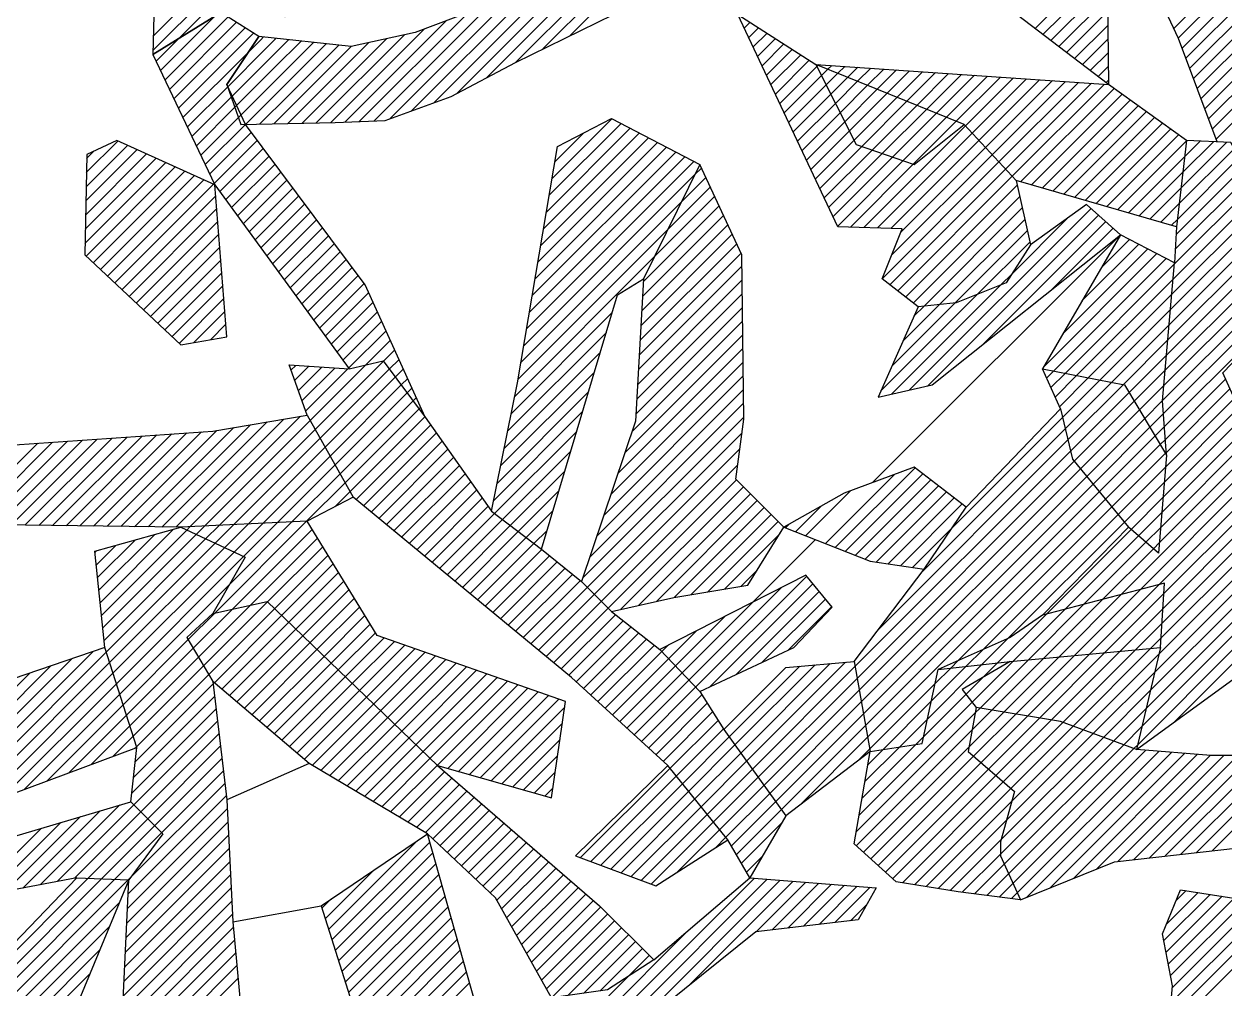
# Model space of a CAD drawing. Header units: metres. Extents: x 1.93 to 3.41, y -19.08 to -16.26.
# Drawn here: x 2.7418 to 3.0478, y -18.4126 to -18.1667 of the extents above; entities that cross this region are included whole.
import ezdxf

# ---------------------------------------------------------------- set-up
doc = ezdxf.new("R2010")
doc.units = ezdxf.units.M
doc.header["$LTSCALE"] = 25
doc.header["$MEASUREMENT"] = 0
doc.layers.get('0').update_dxf_attribs({"linetype": 'CONTINUOUS'})
doc.layers.add('KNOCHEN', color=2, linetype='CONTINUOUS')
doc.layers.add('KNOCHENSCHRAFF', color=2, linetype='CONTINUOUS')

# ---------------------------------------------------------------- blocks, each defined once
blk = doc.blocks.new('*X8')
at = {"color": 0}
for p, q in [((288.093, -1816.963), (291.858, -1813.199)), ((287.4, -1817.303), (290.31, -1814.394)), ((277.462, -1817.342), (279.853, -1814.95)), ((277.471, -1816.979), (279.403, -1815.047)), ((278.125, -1817.032), (280.304, -1814.854)), ((299.939, -1816.785), (301.77, -1814.955)), ((286.707, -1817.643), (289.189, -1815.16)), ((300.14, -1816.938), (301.774, -1815.304)), ((303.477, -1816.782), (305.095, -1815.164)), ((285.199, -1818.444), (287.94, -1815.703)), ((285.953, -1818.043), (288.422, -1815.574)), ((300.341, -1817.091), (301.778, -1815.653)), ((303.59, -1817.023), (305.192, -1815.421)), ((303.687, -1817.28), (305.288, -1815.679)), ((284.052, -1818.883), (286.976, -1815.96)), ((284.608, -1818.681), (287.458, -1815.831)), ((300.542, -1817.243), (301.782, -1816.003)), ((303.783, -1817.537), (305.385, -1815.936)), ((283.089, -1819.139), (286.011, -1816.217)), ((283.497, -1819.085), (286.494, -1816.088)), ((303.879, -1817.795), (305.481, -1816.193)), ((282.353, -1819.169), (284.942, -1816.58)), ((282.721, -1819.154), (285.512, -1816.363)), ((292.529, -1816.77), (292.678, -1816.622)), ((300.742, -1817.396), (301.786, -1816.352)), ((303.975, -1818.052), (305.578, -1816.45)), ((281.987, -1819.181), (284.372, -1816.796)), ((292.643, -1817.01), (292.893, -1816.76)), ((292.756, -1817.251), (293.109, -1816.898)), ((300.943, -1817.549), (301.79, -1816.702)), ((304.071, -1818.31), (305.674, -1816.707)), ((279.904, -1817.374), (280.209, -1817.07)), ((280.209, -1817.07), (280.282, -1816.997)), ((280.33, -1817.303), (280.601, -1817.031)), ((280.45, -1817.536), (280.92, -1817.066)), ((280.571, -1817.769), (281.239, -1817.101)), ((280.691, -1818.002), (281.558, -1817.135)), ((280.812, -1818.235), (281.877, -1817.17)), ((280.932, -1818.468), (282.196, -1817.204)), ((281.142, -1818.965), (282.968, -1817.139)), ((281.264, -1819.197), (283.42, -1817.04)), ((281.625, -1819.189), (283.873, -1816.941)), ((292.869, -1817.491), (293.324, -1817.036)), ((292.983, -1817.731), (293.54, -1817.174)), ((301.144, -1817.702), (301.794, -1817.051)), ((304.167, -1818.567), (305.77, -1816.964)), ((304.264, -1818.825), (305.867, -1817.221)), ((279.368, -1818.265), (280.33, -1817.303)), ((279.459, -1818.527), (280.45, -1817.536)), ((281.037, -1818.717), (282.515, -1817.239)), ((293.096, -1817.971), (293.755, -1817.312)), ((293.209, -1818.212), (293.97, -1817.45)), ((301.345, -1817.854), (301.799, -1817.4)), ((304.36, -1819.082), (305.963, -1817.478)), ((279.551, -1818.788), (280.571, -1817.769)), ((293.323, -1818.452), (294.186, -1817.588)), ((293.436, -1818.692), (294.381, -1817.747)), ((294.381, -1817.747), (294.409, -1817.719)), ((294.409, -1817.719), (294.426, -1817.702)), ((294.498, -1817.983), (294.661, -1817.821)), ((294.661, -1817.821), (294.757, -1817.725)), ((294.912, -1817.923), (295.088, -1817.747)), ((295.164, -1818.025), (295.419, -1817.77)), ((295.415, -1818.127), (295.75, -1817.792)), ((295.667, -1818.229), (296.081, -1817.815)), ((295.919, -1818.331), (296.412, -1817.838)), ((301.546, -1818.007), (301.803, -1817.75)), ((304.456, -1819.339), (306.06, -1817.735)), ((279.643, -1819.05), (280.691, -1818.002)), ((293.549, -1818.932), (294.498, -1817.983)), ((294.616, -1818.219), (294.912, -1817.923)), ((294.734, -1818.454), (295.164, -1818.025)), ((294.852, -1818.69), (295.415, -1818.127)), ((296.17, -1818.433), (296.742, -1817.86)), ((296.422, -1818.535), (297.073, -1817.883)), ((296.673, -1818.637), (297.404, -1817.906)), ((296.925, -1818.739), (297.735, -1817.928)), ((297.177, -1818.84), (298.066, -1817.951)), ((297.428, -1818.942), (298.397, -1817.974)), ((297.68, -1819.044), (298.728, -1817.996)), ((297.931, -1819.146), (299.059, -1818.019)), ((298.167, -1819.264), (299.39, -1818.041)), ((298.337, -1819.448), (299.721, -1818.064)), ((298.507, -1819.631), (300.052, -1818.087)), ((298.678, -1819.814), (300.383, -1818.109)), ((298.848, -1819.998), (300.713, -1818.132)), ((301.746, -1818.16), (301.807, -1818.099)), ((304.552, -1819.597), (306.156, -1817.993)), ((279.819, -1819.228), (280.812, -1818.235)), ((293.663, -1819.172), (294.616, -1818.219)), ((293.776, -1819.413), (294.734, -1818.454)), ((294.97, -1818.926), (295.667, -1818.229)), ((295.088, -1819.161), (295.919, -1818.331)), ((295.206, -1819.397), (296.17, -1818.433)), ((299.018, -1820.181), (301.044, -1818.155)), ((299.188, -1820.364), (301.375, -1818.177)), ((299.359, -1820.548), (301.706, -1818.2)), ((299.571, -1820.689), (301.951, -1818.309)), ((299.845, -1820.768), (302.156, -1818.457)), ((280.18, -1819.22), (280.932, -1818.468)), ((280.542, -1819.212), (281.037, -1818.717)), ((293.889, -1819.653), (294.852, -1818.69)), ((295.324, -1819.633), (296.422, -1818.535)), ((295.521, -1819.789), (296.673, -1818.637)), ((295.784, -1819.879), (296.925, -1818.739)), ((300.12, -1820.847), (302.362, -1818.605)), ((300.395, -1820.926), (302.568, -1818.752)), ((280.903, -1819.204), (281.142, -1818.965)), ((294.003, -1819.893), (294.97, -1818.926)), ((296.047, -1819.97), (297.177, -1818.84)), ((296.31, -1820.061), (297.428, -1818.942)), ((296.573, -1820.151), (297.68, -1819.044)), ((300.669, -1821.005), (302.774, -1818.9)), ((300.944, -1821.084), (302.98, -1819.048)), ((294.116, -1820.133), (295.088, -1819.161)), ((295.579, -1821.852), (298.167, -1819.264)), ((296.836, -1820.242), (297.931, -1819.146)), ((301.218, -1821.163), (303.186, -1819.195)), ((301.493, -1821.241), (303.391, -1819.343)), ((294.229, -1820.373), (295.206, -1819.397)), ((294.343, -1820.614), (295.324, -1819.633)), ((295.922, -1821.863), (298.337, -1819.448)), ((296.265, -1821.874), (298.507, -1819.631)), ((301.768, -1821.32), (303.597, -1819.491)), ((302.042, -1821.399), (303.798, -1819.643)), ((294.456, -1820.854), (295.521, -1819.789)), ((294.569, -1821.094), (295.784, -1819.879)), ((294.683, -1821.334), (296.047, -1819.97)), ((296.512, -1821.98), (298.678, -1819.814)), ((294.796, -1821.575), (296.31, -1820.061)), ((294.909, -1821.815), (296.573, -1820.151)), ((295.236, -1821.842), (296.836, -1820.242)), ((296.04, -1823.159), (299.018, -1820.181)), ((296.276, -1822.569), (298.848, -1819.998)), ((302.317, -1821.478), (303.752, -1820.043)), ((296.239, -1823.313), (299.188, -1820.364)), ((296.438, -1823.468), (299.359, -1820.548)), ((302.592, -1821.557), (303.705, -1820.443)), ((296.637, -1823.623), (299.486, -1820.774)), ((302.866, -1821.636), (303.659, -1820.843)), ((296.836, -1823.777), (299.549, -1821.064)), ((297.109, -1823.858), (299.613, -1821.354)), ((303.141, -1821.715), (303.612, -1821.244)), ((297.504, -1823.816), (299.676, -1821.644)), ((303.415, -1821.794), (303.566, -1821.644)), ((297.9, -1823.774), (299.74, -1821.934)), ((298.474, -1823.553), (299.803, -1822.224)), ((299.064, -1823.317), (299.351, -1823.03))]:
    blk.add_line(p, q, dxfattribs=at)
blk = doc.blocks.new('*X9')
at = {"color": 0}
for p, q in [((277.656, -1817.855), (279.05, -1816.461)), ((277.77, -1818.095), (279.378, -1816.487)), ((277.884, -1818.334), (279.594, -1816.624)), ((277.998, -1818.573), (279.811, -1816.761)), ((278.112, -1818.813), (280.028, -1816.897)), ((277.542, -1817.616), (278.125, -1817.032)), ((278.227, -1819.052), (279.904, -1817.374)), ((278.341, -1819.291), (279.368, -1818.265)), ((278.455, -1819.531), (279.459, -1818.527)), ((278.569, -1819.77), (279.551, -1818.788)), ((278.683, -1820.01), (279.643, -1819.05)), ((278.798, -1820.249), (279.819, -1819.228)), ((287.488, -1821.458), (289.623, -1819.323)), ((287.561, -1821.032), (289.39, -1819.202)), ((287.633, -1820.606), (289.158, -1819.081)), ((275.766, -1820.452), (276.567, -1819.651)), ((278.912, -1820.488), (279.97, -1819.43)), ((279.026, -1820.728), (280.121, -1819.632)), ((287.344, -1822.309), (290.087, -1819.566)), ((287.416, -1821.883), (289.855, -1819.445)), ((287.705, -1820.181), (288.444, -1819.442)), ((303.659, -1820.843), (304.82, -1819.682)), ((303.705, -1820.443), (304.482, -1819.667)), ((303.752, -1820.043), (304.144, -1819.652)), ((303.798, -1819.643), (303.805, -1819.636)), ((275.744, -1821.534), (277.299, -1819.979)), ((275.752, -1821.174), (277.055, -1819.87)), ((275.759, -1820.813), (276.811, -1819.76)), ((275.773, -1820.091), (275.95, -1819.914)), ((279.17, -1820.937), (280.272, -1819.835)), ((287.128, -1823.586), (290.784, -1819.93)), ((287.2, -1823.16), (290.551, -1819.809)), ((287.272, -1822.735), (290.319, -1819.687)), ((303.612, -1821.244), (305.011, -1819.845)), ((275.73, -1822.256), (277.788, -1820.198)), ((275.737, -1821.895), (277.544, -1820.089)), ((279.319, -1821.142), (280.424, -1820.037)), ((279.468, -1821.346), (280.575, -1820.239)), ((286.984, -1824.437), (291.248, -1820.173)), ((287.056, -1824.012), (291.016, -1820.051)), ((303.566, -1821.644), (305.138, -1820.071)), ((275.759, -1822.581), (278.032, -1820.308)), ((275.941, -1822.752), (278.276, -1820.417)), ((276.124, -1822.923), (278.52, -1820.527)), ((279.617, -1821.551), (280.726, -1820.442)), ((286.912, -1824.863), (291.27, -1820.504)), ((290.929, -1821.199), (291.549, -1820.579)), ((291.27, -1820.504), (291.436, -1820.338)), ((303.512, -1822.404), (305.393, -1820.524)), ((303.533, -1822.03), (305.266, -1820.297)), ((276.306, -1823.094), (278.764, -1820.636)), ((276.489, -1823.265), (279.008, -1820.746)), ((279.766, -1821.755), (280.877, -1820.644)), ((279.915, -1821.96), (281.028, -1820.847)), ((290.588, -1821.894), (291.661, -1820.82)), ((303.491, -1822.78), (305.52, -1820.75)), ((276.671, -1823.436), (279.064, -1821.043)), ((280.064, -1822.164), (281.179, -1821.049)), ((286.839, -1825.288), (290.929, -1821.199)), ((290.246, -1822.589), (291.774, -1821.061)), ((303.423, -1823.554), (305.775, -1821.202)), ((303.457, -1823.167), (305.648, -1820.976)), ((276.854, -1823.607), (279.09, -1821.371)), ((280.213, -1822.369), (281.331, -1821.251)), ((280.362, -1822.574), (281.482, -1821.454)), ((289.962, -1823.226), (291.886, -1821.302)), ((296.743, -1825.992), (301.363, -1821.372)), ((303.39, -1823.941), (305.902, -1821.429)), ((277.036, -1823.778), (279.116, -1821.698)), ((280.511, -1822.778), (281.633, -1821.656)), ((289.92, -1823.976), (292.111, -1821.784)), ((289.941, -1823.601), (291.999, -1821.543)), ((297.197, -1825.891), (301.551, -1821.537)), ((298.607, -1824.835), (301.738, -1821.703)), ((299.351, -1823.03), (300.772, -1821.609)), ((303.356, -1824.328), (306.029, -1821.655)), ((277.219, -1823.949), (279.142, -1822.026)), ((280.66, -1822.983), (281.784, -1821.859)), ((280.809, -1823.187), (281.935, -1822.061)), ((286.767, -1825.714), (290.588, -1821.894)), ((289.899, -1824.35), (292.224, -1822.025)), ((295.798, -1828.351), (302.114, -1822.035)), ((300.358, -1823.438), (301.926, -1821.869)), ((303.289, -1825.103), (306.284, -1822.107)), ((303.322, -1824.715), (306.157, -1821.881)), ((277.401, -1824.12), (279.168, -1822.353)), ((280.958, -1823.392), (282.086, -1822.263)), ((289.878, -1824.725), (292.336, -1822.266)), ((300.64, -1824.569), (302.813, -1822.397)), ((301.132, -1823.724), (302.58, -1822.276)), ((301.625, -1822.878), (302.347, -1822.156)), ((277.584, -1824.291), (279.194, -1822.681)), ((281.107, -1823.596), (282.238, -1822.466)), ((281.256, -1823.801), (282.389, -1822.668)), ((286.682, -1826.154), (290.246, -1822.589)), ((289.857, -1825.099), (292.449, -1822.507)), ((300.148, -1825.415), (303.045, -1822.518)), ((300.406, -1825.51), (303.278, -1822.638)), ((303.255, -1825.49), (306.257, -1822.488)), ((277.766, -1824.462), (279.22, -1823.009)), ((281.405, -1824.005), (282.54, -1822.87)), ((289.836, -1825.474), (292.471, -1822.839)), ((300.702, -1825.568), (303.491, -1822.78)), ((303.222, -1825.877), (306.206, -1822.892)), ((277.949, -1824.633), (279.246, -1823.336)), ((281.554, -1824.21), (282.691, -1823.073)), ((281.703, -1824.415), (282.842, -1823.275)), ((289.815, -1825.849), (292.475, -1823.188)), ((296.288, -1826.093), (299.064, -1823.317)), ((300.998, -1825.626), (303.457, -1823.167)), ((303.188, -1826.264), (306.156, -1823.296)), ((281.852, -1824.619), (282.96, -1823.511)), ((289.794, -1826.223), (292.479, -1823.538)), ((296.004, -1826.023), (298.474, -1823.553)), ((301.294, -1825.684), (303.423, -1823.554)), ((278.131, -1824.804), (279.271, -1823.664)), ((282.001, -1824.824), (283.071, -1823.754)), ((289.773, -1826.598), (292.484, -1823.887)), ((296.287, -1825.387), (297.9, -1823.774)), ((296.57, -1824.751), (297.504, -1823.816)), ((296.852, -1824.114), (297.109, -1823.858)), ((301.59, -1825.741), (303.39, -1823.941)), ((303.211, -1826.594), (306.105, -1823.7)), ((278.501, -1824.788), (279.297, -1823.992)), ((282.15, -1825.028), (283.181, -1823.997)), ((282.299, -1825.233), (283.292, -1824.24)), ((286.591, -1826.597), (289.167, -1824.022)), ((289.672, -1827.053), (292.488, -1824.236)), ((303.236, -1826.924), (306.055, -1824.104)), ((278.929, -1824.714), (279.323, -1824.319)), ((282.448, -1825.437), (283.402, -1824.483)), ((286.501, -1827.041), (289.016, -1824.526)), ((301.885, -1825.799), (303.356, -1824.328)), ((282.88, -1825.359), (283.513, -1824.726)), ((289.491, -1827.586), (292.492, -1824.585)), ((302.181, -1825.857), (303.322, -1824.715)), ((283.334, -1825.258), (283.623, -1824.969)), ((286.411, -1827.484), (288.865, -1825.031)), ((289.311, -1828.12), (292.497, -1824.935)), ((302.334, -1826.058), (303.289, -1825.103)), ((280.98, -1825.491), (281.104, -1825.367)), ((281.074, -1825.751), (281.436, -1825.389)), ((281.167, -1826.011), (281.767, -1825.411)), ((281.261, -1826.271), (282.099, -1825.433)), ((281.354, -1826.531), (282.43, -1825.455)), ((281.469, -1826.77), (282.88, -1825.359)), ((281.596, -1826.997), (283.334, -1825.258)), ((281.723, -1827.223), (283.486, -1825.46)), ((283.486, -1825.46), (283.734, -1825.212)), ((283.637, -1825.662), (283.844, -1825.455)), ((289.131, -1828.653), (292.501, -1825.284)), ((302.466, -1826.279), (303.255, -1825.49)), ((281.85, -1827.45), (283.637, -1825.662)), ((283.789, -1825.864), (283.955, -1825.698)), ((286.321, -1827.928), (288.714, -1825.535)), ((288.951, -1829.187), (292.505, -1825.633)), ((300.229, -1825.688), (300.406, -1825.51)), ((300.339, -1825.931), (300.702, -1825.568)), ((300.448, -1826.175), (300.998, -1825.626)), ((300.558, -1826.419), (301.294, -1825.684)), ((300.636, -1826.694), (301.59, -1825.741)), ((300.705, -1826.98), (301.885, -1825.799)), ((303.26, -1827.253), (304.792, -1825.72)), ((281.977, -1827.676), (283.789, -1825.864)), ((282.104, -1827.903), (283.94, -1826.066)), ((283.94, -1826.066), (284.066, -1825.941)), ((286.231, -1828.372), (288.563, -1826.04)), ((288.771, -1829.721), (292.509, -1825.982)), ((300.773, -1827.265), (302.181, -1825.857)), ((300.842, -1827.55), (302.334, -1826.058)), ((302.599, -1826.5), (303.222, -1825.877)), ((303.284, -1827.582), (304.902, -1825.964)), ((282.231, -1828.129), (284.092, -1826.268)), ((284.092, -1826.268), (284.176, -1826.184)), ((288.591, -1830.254), (292.514, -1826.332)), ((300.936, -1827.809), (302.466, -1826.279)), ((302.732, -1826.721), (303.188, -1826.264)), ((303.265, -1827.955), (305.012, -1826.208)), ((278.406, -1829.479), (281.226, -1826.659)), ((282.358, -1828.356), (284.243, -1826.47)), ((282.485, -1828.582), (284.395, -1826.672)), ((284.243, -1826.47), (284.287, -1826.427)), ((284.395, -1826.672), (284.397, -1826.67)), ((286.141, -1828.815), (288.412, -1826.544)), ((288.411, -1830.788), (292.518, -1826.681)), ((297.833, -1829.498), (300.636, -1826.694)), ((301.096, -1828.002), (302.599, -1826.5)), ((301.256, -1828.196), (302.732, -1826.721)), ((302.864, -1826.941), (303.211, -1826.594)), ((303.202, -1828.725), (305.232, -1826.695)), ((303.233, -1828.34), (305.122, -1826.451)), ((276.647, -1829.471), (279.095, -1827.022)), ((276.996, -1829.475), (279.521, -1826.95)), ((277.345, -1829.48), (279.947, -1826.877)), ((277.694, -1829.484), (280.374, -1826.805)), ((278.043, -1829.489), (280.8, -1826.732)), ((278.777, -1829.462), (281.469, -1826.77)), ((279.149, -1829.444), (281.596, -1826.997)), ((282.637, -1828.784), (284.541, -1826.88)), ((297.079, -1830.605), (300.705, -1826.98)), ((301.416, -1828.39), (302.864, -1826.941)), ((302.997, -1827.162), (303.236, -1826.924)), ((303.17, -1829.11), (305.342, -1826.938)), ((272.807, -1829.422), (274.906, -1827.322)), ((273.156, -1829.426), (275.286, -1827.296)), ((273.505, -1829.43), (275.666, -1827.27)), ((273.854, -1829.435), (276.046, -1827.243)), ((274.203, -1829.439), (276.425, -1827.217)), ((274.552, -1829.444), (276.805, -1827.191)), ((274.901, -1829.448), (277.185, -1827.165)), ((275.25, -1829.453), (277.565, -1827.139)), ((275.6, -1829.457), (277.945, -1827.112)), ((275.949, -1829.462), (278.324, -1827.086)), ((276.298, -1829.466), (278.704, -1827.06)), ((279.52, -1829.426), (281.723, -1827.223)), ((282.831, -1828.944), (284.687, -1827.087)), ((283.024, -1829.103), (284.833, -1827.295)), ((286.168, -1829.142), (288.261, -1827.048)), ((288.535, -1831.018), (292.472, -1827.08)), ((295.955, -1832.083), (300.773, -1827.265)), ((301.575, -1828.584), (302.997, -1827.162)), ((303.129, -1827.383), (303.26, -1827.253)), ((303.139, -1829.495), (305.428, -1827.206)), ((272.458, -1829.417), (274.527, -1827.348)), ((279.891, -1829.408), (281.85, -1827.45)), ((283.218, -1829.263), (284.979, -1827.503)), ((286.369, -1829.295), (288.111, -1827.553)), ((288.712, -1831.195), (292.418, -1827.488)), ((295.35, -1833.041), (300.842, -1827.55)), ((301.735, -1828.778), (303.129, -1827.383)), ((301.895, -1828.972), (303.262, -1827.604)), ((303.108, -1829.88), (305.4, -1827.587)), ((303.262, -1827.604), (303.284, -1827.582)), ((280.262, -1829.391), (281.977, -1827.676)), ((280.634, -1829.373), (282.104, -1827.903)), ((283.412, -1829.423), (285.125, -1827.71)), ((283.605, -1829.583), (285.27, -1827.918)), ((288.888, -1831.371), (292.364, -1827.896)), ((295.404, -1833.341), (300.936, -1827.809)), ((281.005, -1829.355), (282.231, -1828.129)), ((283.799, -1829.743), (285.416, -1828.126)), ((286.569, -1829.448), (287.96, -1828.057)), ((294.596, -1829.906), (296.361, -1828.142)), ((294.849, -1830.006), (296.881, -1827.975)), ((295.103, -1830.107), (297.081, -1828.129)), ((295.457, -1833.641), (301.096, -1828.002)), ((295.511, -1833.942), (301.256, -1828.196)), ((302.054, -1829.166), (303.265, -1827.955)), ((302.134, -1831.207), (305.372, -1827.969)), ((281.376, -1829.338), (282.358, -1828.356)), ((283.993, -1829.903), (285.562, -1828.334)), ((284.186, -1830.063), (285.708, -1828.541)), ((289.065, -1831.548), (292.332, -1828.281)), ((289.387, -1831.58), (292.509, -1828.458)), ((295.356, -1830.207), (297.281, -1828.282)), ((295.564, -1834.242), (301.416, -1828.39)), ((295.61, -1830.307), (297.48, -1828.436)), ((302.214, -1829.359), (303.233, -1828.34)), ((302.614, -1831.081), (305.344, -1828.351)), ((282.101, -1828.966), (282.485, -1828.582)), ((284.38, -1830.223), (285.854, -1828.749)), ((286.77, -1829.6), (287.809, -1828.562)), ((289.844, -1831.476), (292.686, -1828.635)), ((290.301, -1831.373), (292.862, -1828.811)), ((294.089, -1829.706), (295.235, -1828.56)), ((295.617, -1834.542), (301.575, -1828.584)), ((295.671, -1834.842), (301.735, -1828.778)), ((295.891, -1830.379), (297.68, -1828.59)), ((296.199, -1830.425), (297.88, -1828.743)), ((302.384, -1829.543), (303.202, -1828.725)), ((303.093, -1830.955), (305.316, -1828.732)), ((284.574, -1830.383), (286, -1828.957)), ((284.768, -1830.542), (286.168, -1829.142)), ((286.971, -1829.753), (287.658, -1829.066)), ((290.756, -1831.272), (293.039, -1828.988)), ((291.178, -1831.203), (293.216, -1829.165)), ((293.836, -1829.606), (294.493, -1828.948)), ((296.507, -1830.471), (298.08, -1828.897)), ((297.98, -1832.886), (301.895, -1828.972)), ((298.617, -1832.603), (302.054, -1829.166)), ((302.573, -1829.707), (303.17, -1829.11)), ((303.222, -1831.179), (305.288, -1829.114)), ((278.566, -1829.673), (278.777, -1829.462)), ((278.806, -1829.786), (279.149, -1829.444)), ((279.039, -1831.675), (281.376, -1829.338)), ((279.047, -1829.899), (279.52, -1829.426)), ((279.288, -1830.012), (279.891, -1829.408)), ((279.415, -1830.946), (281.005, -1829.355)), ((279.529, -1830.125), (280.262, -1829.391)), ((279.769, -1830.237), (280.634, -1829.373)), ((284.961, -1830.702), (286.369, -1829.295)), ((285.155, -1830.862), (286.569, -1829.448)), ((291.6, -1831.135), (293.393, -1829.342)), ((293.582, -1829.506), (293.677, -1829.411)), ((299.253, -1832.32), (302.214, -1829.359)), ((278.325, -1829.56), (278.406, -1829.479)), ((279.494, -1831.574), (281.52, -1829.547)), ((279.948, -1831.473), (281.655, -1829.766)), ((285.349, -1831.022), (286.77, -1829.6)), ((285.542, -1831.182), (286.971, -1829.753)), ((287.172, -1829.906), (287.507, -1829.571)), ((292.022, -1831.066), (293.443, -1829.645)), ((296.815, -1830.516), (297.833, -1829.498)), ((300.217, -1831.71), (302.384, -1829.543)), ((300.696, -1831.584), (302.573, -1829.707)), ((302.763, -1829.872), (303.139, -1829.495)), ((303.199, -1831.557), (305.26, -1829.496)), ((280.383, -1831.391), (281.789, -1829.985)), ((285.736, -1831.342), (287.172, -1829.906)), ((285.93, -1831.502), (287.373, -1830.058)), ((290.946, -1833.202), (294.343, -1829.806)), ((301.176, -1831.458), (302.763, -1829.872)), ((301.655, -1831.333), (302.952, -1830.036)), ((302.952, -1830.036), (303.108, -1829.88)), ((303.175, -1831.934), (305.232, -1829.877)), ((280.563, -1831.565), (281.924, -1830.204)), ((286.123, -1831.662), (287.569, -1830.216)), ((286.317, -1831.821), (287.766, -1830.373)), ((303.152, -1832.311), (305.204, -1830.259)), ((280.743, -1831.738), (282.058, -1830.423)), ((280.923, -1831.912), (282.193, -1830.642)), ((286.511, -1831.981), (287.962, -1830.53)), ((286.704, -1832.141), (288.159, -1830.687)), ((292.444, -1830.998), (292.864, -1830.577)), ((303.097, -1832.719), (305.175, -1830.641)), ((281.103, -1832.086), (282.327, -1830.861)), ((286.898, -1832.301), (288.355, -1830.844)), ((291.291, -1833.565), (294.12, -1830.736)), ((291.656, -1833.553), (294.278, -1830.931)), ((301.329, -1832.72), (303.093, -1830.955)), ((281.283, -1832.259), (282.462, -1831.08)), ((281.463, -1832.433), (282.596, -1831.299)), ((287.092, -1832.461), (288.535, -1831.018)), ((287.285, -1832.621), (288.712, -1831.195)), ((291.119, -1833.383), (293.467, -1831.036)), ((292.321, -1833.242), (294.437, -1831.126)), ((300.549, -1832.792), (302.134, -1831.207)), ((300.939, -1832.756), (302.614, -1831.081)), ((301.719, -1832.683), (303.222, -1831.179)), ((302.989, -1833.181), (305.147, -1831.022)), ((278.492, -1832.575), (279.494, -1831.574)), ((278.624, -1832.797), (279.948, -1831.473)), ((278.755, -1833.019), (280.383, -1831.391)), ((278.886, -1833.242), (280.563, -1831.565)), ((281.643, -1832.606), (282.731, -1831.518)), ((287.479, -1832.781), (288.888, -1831.371)), ((287.673, -1832.941), (289.065, -1831.548)), ((292.986, -1832.93), (294.595, -1831.321)), ((293.651, -1832.619), (294.754, -1831.516)), ((299.379, -1832.902), (300.696, -1831.584)), ((299.769, -1832.865), (301.176, -1831.458)), ((300.159, -1832.829), (301.655, -1831.333)), ((302.109, -1832.647), (303.199, -1831.557)), ((302.88, -1833.643), (305.119, -1831.404)), ((278.361, -1832.353), (279.039, -1831.675)), ((279.029, -1833.452), (280.743, -1831.738)), ((279.22, -1833.615), (280.923, -1831.912)), ((281.823, -1832.78), (282.865, -1831.737)), ((287.866, -1833.101), (289.253, -1831.714)), ((288.06, -1833.26), (289.45, -1831.87)), ((290.774, -1833.021), (292.032, -1831.763)), ((298.982, -1832.945), (300.217, -1831.71)), ((302.771, -1834.106), (305.091, -1831.786)), ((279.411, -1833.778), (281.103, -1832.086)), ((282.003, -1832.953), (283, -1831.956)), ((282.183, -1833.127), (283.134, -1832.176)), ((288.248, -1833.426), (289.647, -1832.027)), ((288.432, -1833.595), (289.845, -1832.183)), ((290.601, -1832.84), (291.315, -1832.126)), ((302.499, -1832.61), (303.175, -1831.934)), ((302.662, -1834.568), (305.063, -1832.167)), ((279.601, -1833.941), (281.283, -1832.259)), ((279.792, -1834.104), (281.463, -1832.433)), ((282.363, -1833.301), (283.355, -1832.308)), ((282.543, -1833.474), (283.617, -1832.4)), ((282.723, -1833.648), (283.878, -1832.492)), ((288.617, -1833.764), (290.042, -1832.339)), ((288.801, -1833.933), (290.239, -1832.495)), ((290.429, -1832.659), (290.598, -1832.49)), ((298.585, -1832.989), (299.253, -1832.32)), ((302.889, -1832.574), (303.152, -1832.311)), ((269.663, -1838.576), (275.4, -1832.839)), ((270.611, -1837.981), (275.937, -1832.655)), ((271.56, -1837.386), (276.274, -1832.672)), ((279.983, -1834.267), (281.643, -1832.606)), ((280.173, -1834.429), (281.823, -1832.78)), ((282.903, -1833.821), (284.14, -1832.584)), ((283.083, -1833.995), (284.402, -1832.676)), ((283.263, -1834.169), (284.664, -1832.768)), ((288.986, -1834.102), (290.429, -1832.659)), ((289.17, -1834.272), (290.601, -1832.84)), ((298.187, -1833.033), (298.617, -1832.603)), ((298.839, -1834.149), (300.159, -1832.829)), ((299.142, -1834.199), (300.549, -1832.792)), ((299.445, -1834.25), (300.939, -1832.756)), ((299.748, -1834.3), (301.329, -1832.72)), ((300.051, -1834.351), (301.719, -1832.683)), ((300.354, -1834.401), (302.109, -1832.647)), ((300.647, -1834.462), (302.499, -1832.61)), ((300.905, -1834.558), (302.889, -1832.574)), ((301.163, -1834.653), (303.097, -1832.719)), ((302.554, -1835.03), (305.035, -1832.549)), ((268.943, -1838.943), (274.863, -1833.023)), ((272.508, -1836.791), (276.359, -1832.94)), ((280.364, -1834.592), (282.003, -1832.953)), ((280.555, -1834.755), (282.183, -1833.127)), ((283.443, -1834.342), (284.925, -1832.86)), ((283.623, -1834.516), (285.187, -1832.951)), ((283.803, -1834.689), (285.449, -1833.043)), ((283.983, -1834.863), (285.71, -1833.135)), ((289.355, -1834.441), (290.774, -1833.021)), ((292.145, -1834.833), (293.947, -1833.031)), ((292.293, -1835.038), (294.334, -1832.996)), ((292.441, -1835.243), (294.722, -1832.962)), ((292.589, -1835.449), (295.11, -1832.928)), ((292.737, -1835.654), (295.35, -1833.041)), ((297.198, -1834.376), (298.585, -1832.989)), ((297.295, -1833.925), (298.187, -1833.033)), ((297.393, -1833.473), (297.789, -1833.077)), ((297.789, -1833.077), (297.98, -1832.886)), ((298.335, -1833.946), (299.379, -1832.902)), ((298.536, -1834.098), (299.769, -1832.865)), ((298.613, -1833.314), (298.982, -1832.945)), ((303.481, -1834.457), (305.007, -1832.931)), ((268.271, -1839.261), (274.325, -1833.206)), ((273.071, -1836.582), (276.445, -1833.208)), ((280.745, -1834.918), (282.363, -1833.301)), ((284.163, -1835.036), (285.972, -1833.227)), ((284.343, -1835.21), (286.234, -1833.319)), ((284.522, -1835.384), (286.496, -1833.411)), ((289.539, -1834.61), (290.946, -1833.202)), ((289.724, -1834.779), (291.119, -1833.383)), ((292.885, -1835.86), (295.404, -1833.341)), ((298.18, -1833.747), (298.613, -1833.314)), ((301.422, -1834.748), (302.989, -1833.181)), ((273.633, -1836.374), (276.531, -1833.476)), ((274.195, -1836.165), (276.617, -1833.744)), ((280.936, -1835.081), (282.543, -1833.474)), ((281.127, -1835.244), (282.723, -1833.648)), ((284.702, -1835.557), (286.757, -1833.502)), ((284.975, -1835.639), (287.019, -1833.594)), ((285.251, -1835.716), (287.281, -1833.686)), ((289.908, -1834.948), (291.291, -1833.565)), ((293.033, -1836.065), (295.457, -1833.641)), ((295.724, -1835.142), (297.393, -1833.473)), ((297.1, -1834.827), (298.18, -1833.747)), ((301.68, -1834.843), (302.88, -1833.643)), ((274.757, -1835.957), (276.702, -1834.011)), ((281.318, -1835.407), (282.903, -1833.821)), ((281.519, -1835.559), (283.083, -1833.995)), ((285.527, -1835.793), (287.542, -1833.778)), ((285.803, -1835.871), (287.804, -1833.87)), ((290.093, -1835.117), (291.45, -1833.76)), ((290.277, -1835.286), (291.587, -1833.976)), ((293.182, -1836.271), (295.511, -1833.942)), ((295.454, -1836.827), (298.335, -1833.946)), ((296.065, -1835.155), (297.295, -1833.925)), ((275.319, -1835.749), (276.788, -1834.279)), ((281.741, -1835.69), (283.263, -1834.169)), ((281.963, -1835.822), (283.443, -1834.342)), ((286.079, -1835.948), (287.956, -1834.072)), ((290.461, -1835.455), (291.724, -1834.193)), ((293.33, -1836.476), (295.564, -1834.242)), ((295.379, -1837.255), (298.416, -1834.218)), ((298.259, -1835.082), (299.142, -1834.199)), ((298.338, -1834.65), (298.839, -1834.149)), ((298.372, -1835.323), (299.445, -1834.25)), ((298.416, -1834.218), (298.536, -1834.098)), ((298.561, -1835.487), (299.748, -1834.3)), ((298.75, -1835.652), (300.051, -1834.351)), ((301.939, -1834.938), (302.771, -1834.106)), ((275.881, -1835.54), (276.874, -1834.547)), ((282.185, -1835.954), (283.623, -1834.516)), ((286.355, -1836.026), (287.895, -1834.486)), ((290.637, -1835.634), (291.861, -1834.41)), ((290.795, -1835.829), (291.997, -1834.626)), ((293.478, -1836.681), (295.617, -1834.542)), ((295.383, -1837.604), (298.338, -1834.65)), ((296.483, -1835.091), (297.198, -1834.376)), ((298.939, -1835.816), (300.354, -1834.401)), ((299.128, -1835.981), (300.647, -1834.462)), ((299.317, -1836.145), (300.905, -1834.558)), ((299.341, -1836.475), (301.163, -1834.653)), ((302.197, -1835.033), (302.662, -1834.568)), ((276.443, -1835.332), (276.96, -1834.815)), ((282.407, -1836.085), (283.803, -1834.689)), ((282.629, -1836.217), (283.983, -1834.863)), ((286.631, -1836.103), (287.835, -1834.899)), ((290.953, -1836.024), (292.145, -1834.833)), ((293.935, -1836.578), (295.671, -1834.842)), ((296.901, -1835.026), (297.1, -1834.827)), ((299.054, -1837.823), (301.939, -1834.938)), ((299.066, -1837.457), (301.68, -1834.843)), ((299.204, -1836.966), (301.422, -1834.748)), ((277.005, -1835.123), (277.045, -1835.083)), ((282.851, -1836.348), (284.163, -1835.036)), ((283.073, -1836.48), (284.343, -1835.21)), ((291.112, -1836.219), (292.293, -1835.038)), ((291.27, -1836.414), (292.441, -1835.243)), ((295.421, -1835.445), (295.724, -1835.142)), ((295.528, -1836.399), (296.901, -1835.026)), ((295.569, -1837.772), (298.259, -1835.082)), ((295.602, -1835.971), (296.483, -1835.091)), ((295.677, -1835.543), (296.065, -1835.155)), ((299.153, -1838.078), (302.197, -1835.033)), ((299.263, -1838.321), (302.455, -1835.129)), ((299.374, -1838.564), (302.764, -1835.173)), ((299.484, -1838.807), (303.091, -1835.2)), ((299.728, -1838.917), (303.418, -1835.226)), ((300.322, -1838.676), (303.745, -1835.253)), ((300.915, -1838.436), (304.072, -1835.279)), ((302.455, -1835.129), (302.554, -1835.03)), ((283.294, -1836.612), (284.522, -1835.384)), ((283.516, -1836.743), (284.702, -1835.557)), ((286.907, -1836.181), (287.775, -1835.313)), ((291.428, -1836.61), (292.589, -1835.449)), ((295.754, -1837.94), (298.372, -1835.323)), ((295.94, -1838.108), (298.561, -1835.487)), ((301.509, -1838.196), (304.399, -1835.306)), ((302.057, -1838.002), (304.752, -1835.307)), ((302.455, -1837.957), (305.105, -1835.307)), ((302.854, -1837.912), (305.459, -1835.307)), ((303.253, -1837.866), (305.813, -1835.307)), ((303.652, -1837.821), (306.166, -1835.307)), ((304.05, -1837.776), (306.52, -1835.307)), ((304.449, -1837.731), (306.873, -1835.307)), ((283.738, -1836.875), (284.892, -1835.722)), ((283.96, -1837.007), (285.081, -1835.885)), ((287.183, -1836.258), (287.714, -1835.727)), ((288.361, -1837.909), (290.637, -1835.634)), ((288.618, -1838.006), (290.795, -1835.829)), ((291.587, -1836.805), (292.737, -1835.654)), ((291.745, -1837), (292.885, -1835.86)), ((296.126, -1838.276), (298.75, -1835.652)), ((296.311, -1838.444), (298.939, -1835.816)), ((284.182, -1837.138), (285.271, -1836.049)), ((287.459, -1836.336), (287.654, -1836.141)), ((288.875, -1838.102), (290.953, -1836.024)), ((291.903, -1837.195), (293.033, -1836.065)), ((296.559, -1838.549), (299.128, -1835.981)), ((296.864, -1838.599), (299.317, -1836.145)), ((284.404, -1837.27), (285.461, -1836.213)), ((284.595, -1837.432), (285.65, -1836.377)), ((289.132, -1838.198), (291.112, -1836.219)), ((289.39, -1838.295), (291.27, -1836.414)), ((292.062, -1837.391), (293.182, -1836.271)), ((292.2, -1837.605), (293.33, -1836.476)), ((297.168, -1838.648), (299.341, -1836.475)), ((274.151, -1838.684), (276.12, -1836.715)), ((274.587, -1838.601), (276.623, -1836.566)), ((275.024, -1838.518), (276.979, -1836.563)), ((275.461, -1838.435), (277.156, -1836.74)), ((284.777, -1837.604), (285.84, -1836.541)), ((284.96, -1837.775), (286.03, -1836.705)), ((289.647, -1838.391), (291.428, -1836.61)), ((289.904, -1838.488), (291.587, -1836.805)), ((292.33, -1837.829), (293.478, -1836.681)), ((273.278, -1838.85), (275.115, -1837.013)), ((273.714, -1838.767), (275.617, -1836.864)), ((275.814, -1838.435), (277.333, -1836.917)), ((276.155, -1838.448), (277.509, -1837.093)), ((285.142, -1837.946), (286.219, -1836.869)), ((285.324, -1838.118), (286.409, -1837.033)), ((290.161, -1838.584), (291.745, -1837)), ((292.46, -1838.053), (293.479, -1837.034)), ((297.473, -1838.697), (299.204, -1836.966)), ((272.841, -1838.933), (274.612, -1837.162)), ((276.495, -1838.461), (277.686, -1837.27)), ((285.506, -1838.289), (286.599, -1837.196)), ((285.688, -1838.461), (286.788, -1837.36)), ((290.823, -1838.275), (291.903, -1837.195)), ((291.803, -1837.649), (292.062, -1837.391)), ((281.938, -1839.736), (284.204, -1837.47)), ((282.023, -1840.005), (284.515, -1837.513)), ((285.87, -1838.632), (286.978, -1837.524)), ((286.052, -1838.803), (287.168, -1837.688)), ((297.777, -1838.746), (299.066, -1837.457)), ((282.108, -1840.273), (284.593, -1837.788)), ((286.221, -1838.988), (287.357, -1837.852)), ((286.348, -1839.215), (287.547, -1838.016)), ((292.589, -1838.277), (292.989, -1837.877)), ((298.085, -1838.792), (299.054, -1837.823)), ((281.853, -1839.467), (283.101, -1838.219)), ((282.192, -1840.542), (284.671, -1838.064)), ((282.277, -1840.811), (284.749, -1838.339)), ((286.475, -1839.441), (287.737, -1838.18)), ((286.602, -1839.668), (287.926, -1838.344)), ((298.398, -1838.832), (299.153, -1838.078)), ((298.711, -1838.873), (299.263, -1838.321)), ((276.836, -1838.474), (276.887, -1838.423)), ((282.362, -1841.08), (284.827, -1838.615)), ((286.729, -1839.895), (288.116, -1838.507)), ((288.391, -1842.829), (292.789, -1838.431)), ((288.575, -1842.998), (293.116, -1838.457)), ((288.82, -1843.107), (293.444, -1838.483)), ((291.096, -1841.185), (293.772, -1838.509)), ((292.835, -1839.799), (294.099, -1838.535)), ((293.236, -1839.752), (294.427, -1838.561)), ((293.636, -1839.705), (294.754, -1838.587)), ((294.037, -1839.658), (295.082, -1838.613)), ((294.438, -1839.61), (295.409, -1838.639)), ((299.024, -1838.913), (299.374, -1838.564)), ((282.447, -1841.348), (284.905, -1838.891)), ((286.856, -1840.121), (288.306, -1838.671)), ((286.983, -1840.348), (288.495, -1838.835)), ((294.839, -1839.563), (295.737, -1838.665)), ((299.337, -1838.953), (299.484, -1838.807)), ((303.221, -1840.02), (304.396, -1838.844)), ((303.278, -1840.316), (304.702, -1838.892)), ((303.293, -1839.594), (304.091, -1838.796)), ((303.335, -1840.613), (305.008, -1838.94)), ((303.538, -1838.995), (303.785, -1838.749)), ((281.768, -1839.198), (281.999, -1838.968)), ((282.532, -1841.617), (284.983, -1839.166)), ((287.11, -1840.575), (288.685, -1838.999)), ((287.237, -1840.801), (288.873, -1839.165)), ((295.239, -1839.516), (295.645, -1839.11)), ((303.353, -1842.363), (306.545, -1839.171)), ((303.373, -1841.989), (306.23, -1839.132)), ((303.392, -1840.909), (305.313, -1838.988)), ((303.407, -1841.601), (305.924, -1839.084)), ((303.441, -1841.214), (305.619, -1839.036)), ((282.616, -1841.886), (285.061, -1839.442)), ((287.364, -1841.028), (289.05, -1839.342)), ((287.491, -1841.254), (289.226, -1839.519)), ((282.701, -1842.155), (285.139, -1839.717)), ((287.617, -1841.481), (289.403, -1839.695)), ((288.025, -1841.427), (289.58, -1839.872)), ((288.417, -1842.45), (291.104, -1839.763)), ((282.786, -1842.423), (285.217, -1839.993)), ((288.437, -1841.368), (289.757, -1840.049)), ((282.871, -1842.692), (285.294, -1840.269)), ((288.85, -1841.309), (289.934, -1840.226)), ((289.575, -1840.938), (290.11, -1840.402)), ((282.956, -1842.961), (285.372, -1840.544)), ((283.04, -1843.23), (285.45, -1840.82)), ((283.125, -1843.499), (285.528, -1841.095)), ((288.275, -1842.237), (289.575, -1840.938))]:
    blk.add_line(p, q, dxfattribs=at)
blk = doc.blocks.new('*X10')
at = {"color": 0}
for p, q in [((276.084, -1831.095), (277.499, -1829.679)), ((276.117, -1831.415), (277.99, -1829.542)), ((276.15, -1831.735), (278.325, -1829.56)), ((276.184, -1832.055), (278.566, -1829.673)), ((276.017, -1830.454), (276.518, -1829.953)), ((276.05, -1830.774), (277.009, -1829.816)), ((276.217, -1832.375), (278.806, -1829.786)), ((276.274, -1832.672), (279.047, -1829.899)), ((276.359, -1832.94), (279.288, -1830.012)), ((275.983, -1830.134), (276.028, -1830.09)), ((276.445, -1833.208), (279.529, -1830.125)), ((276.531, -1833.476), (279.769, -1830.237)), ((276.617, -1833.744), (279.415, -1830.946)), ((276.702, -1834.011), (278.361, -1832.353)), ((276.788, -1834.279), (278.492, -1832.575)), ((276.874, -1834.547), (278.624, -1832.797)), ((276.96, -1834.815), (278.755, -1833.019)), ((277.045, -1835.083), (278.886, -1833.242)), ((277.012, -1835.469), (278.999, -1833.482)), ((276.968, -1835.867), (279.037, -1833.798)), ((276.924, -1836.265), (279.075, -1834.114)), ((276.979, -1836.563), (279.112, -1834.43)), ((277.156, -1836.74), (279.15, -1834.746)), ((277.333, -1836.917), (279.187, -1835.062)), ((277.509, -1837.093), (279.225, -1835.378)), ((277.686, -1837.27), (279.262, -1835.694)), ((276.887, -1838.423), (279.3, -1836.01)), ((276.832, -1838.832), (279.337, -1836.326)), ((276.814, -1839.203), (279.361, -1836.656)), ((276.797, -1839.574), (279.377, -1836.993)), ((276.779, -1839.945), (279.394, -1837.33)), ((276.762, -1840.316), (279.411, -1837.667)), ((276.744, -1840.687), (279.427, -1838.004)), ((276.727, -1841.058), (279.444, -1838.341)), ((269.625, -1845.332), (276.495, -1838.461)), ((269.762, -1845.548), (276.836, -1838.474)), ((269.857, -1844.746), (276.155, -1838.448)), ((270.534, -1843.715), (275.814, -1838.435)), ((276.71, -1841.429), (279.46, -1838.678)), ((269.898, -1845.765), (276.607, -1839.056)), ((276.692, -1841.8), (279.477, -1839.015)), ((276.675, -1842.171), (279.494, -1839.352)), ((270.035, -1845.982), (276.356, -1839.661)), ((276.657, -1842.542), (279.516, -1839.684)), ((276.64, -1842.913), (279.544, -1840.008)), ((273.413, -1842.958), (276.105, -1840.266)), ((276.622, -1843.284), (279.573, -1840.333)), ((276.605, -1843.655), (279.602, -1840.658)), ((274.228, -1842.496), (275.854, -1840.87)), ((276.587, -1844.026), (279.631, -1840.982))]:
    blk.add_line(p, q, dxfattribs=at)

msp = doc.modelspace()

# ---------------------------------------------------------------- linework, layer by layer
at = {"layer": 'KNOCHEN'}
for points in [[(2.88689, -18.15503), (2.85627, -18.1632), (2.84146, -18.16881), (2.82513, -18.17239), (2.80165, -18.16984), (2.79348, -18.18209), (2.79705, -18.1923), (2.82105, -18.19179), (2.83381, -18.19127), (2.85065, -18.18515), (2.86699, -18.17647), (2.892, -18.16421), (2.92518, -18.14481), (2.9364, -18.13767), (2.98898, -18.10857), (2.98081, -18.0907), (2.94661, -18.11572), (2.92364, -18.12797), (2.90629, -18.14175)], [(3.0458, -18.19671), (3.03595, -18.17033), (3.0242, -18.14531), (3.01757, -18.13868), (2.99562, -18.12541), (2.99153, -18.11877)], [(3.01757, -18.13868), (3.01808, -18.18207), (2.9946, -18.1642), (2.99562, -18.12541)], [(2.83125, -18.14738), (2.82257, -18.14687), (2.80369, -18.1484), (2.7751, -18.15453), (2.77459, -18.17444), (2.79195, -18.16371), (2.80828, -18.16473), (2.83125, -18.14738)], [(2.84402, -18.26682), (2.82871, -18.23313), (2.79819, -18.19228), (2.79348, -18.18209), (2.80165, -18.16984), (2.79195, -18.16371), (2.77459, -18.17444), (2.79042, -18.20761), (2.82463, -18.25457)], [(2.96959, -18.23873), (2.96041, -18.23159), (2.96551, -18.21883), (2.94917, -18.21832), (2.92365, -18.16421), (2.94355, -18.17697), (2.95377, -18.19739), (2.96857, -18.20249), (2.98133, -18.19228), (2.9946, -18.20657), (2.99818, -18.22291)], [(2.98133, -18.19228), (2.94355, -18.17697), (3.01808, -18.18207)], [(3.03799, -18.19636), (3.01808, -18.18207)], [(2.86087, -18.29081), (2.8675, -18.25814), (2.87771, -18.19791), (2.89149, -18.19076), (2.91395, -18.2025)], [(2.79042, -18.20761), (2.76541, -18.19639), (2.75775, -18.19996), (2.75724, -18.22548), (2.78175, -18.24845), (2.79349, -18.24641), (2.79042, -18.20761)], [(3.03137, -18.32551), (3.02525, -18.35154), (3.04975, -18.33367), (3.05433, -18.2714), (3.04719, -18.25557), (3.06046, -18.24179), (3.06301, -18.22137), (3.04922, -18.19687), (3.03799, -18.19636), (3.03544, -18.21831), (3.03493, -18.2275)], [(2.9354, -18.29489), (2.92315, -18.28264), (2.92519, -18.26732), (2.92467, -18.22547), (2.91395, -18.2025), (2.89966, -18.23159), (2.89762, -18.26784), (2.88384, -18.30868)], [(3.03544, -18.21831), (2.9946, -18.20657)], [(2.96959, -18.23873), (2.95939, -18.26171), (2.97317, -18.25864), (3.02115, -18.22035), (3.01247, -18.2127), (2.99818, -18.22291), (2.99205, -18.23261), (2.97929, -18.23771), (2.96959, -18.23873)], [(3.03289, -18.2765), (3.03187, -18.26272), (3.03493, -18.2275), (3.02115, -18.22035), (3.00124, -18.25456)], [(2.87363, -18.30051), (2.89303, -18.23568), (2.89966, -18.23159)], [(2.81391, -18.26631), (2.80931, -18.25355), (2.82463, -18.25457), (2.8333, -18.25253), (2.84402, -18.26682), (2.86087, -18.29081), (2.87363, -18.30051), (2.88384, -18.30868), (2.8915, -18.31633), (2.90375, -18.32603), (2.91396, -18.33675), (2.92009, -18.34645), (2.93592, -18.36839), (2.92673, -18.38422), (2.92111, -18.37452), (2.9058, -18.35564), (2.88129, -18.33318), (2.82565, -18.28724)], [(3.00124, -18.25456), (3.02217, -18.25864), (3.03289, -18.2765), (3.03086, -18.30151), (3.0232, -18.29488)], [(3.00584, -18.26476), (3.00124, -18.25456)], [(2.68119, -18.30461), (2.69038, -18.275), (2.7159, -18.27551), (2.78992, -18.2704), (2.81391, -18.26631), (2.82565, -18.28724), (2.81391, -18.29337), (2.78175, -18.2949), (2.70263, -18.29389), (2.69038, -18.30614)], [(2.95327, -18.32909), (2.97113, -18.3056), (2.98185, -18.28978), (3.00584, -18.26476), (3.0089, -18.27753), (3.0232, -18.29488), (3.00125, -18.31734)], [(2.98185, -18.28978), (2.96858, -18.27957), (2.95071, -18.28621), (2.9354, -18.29489), (2.9354, -18.29489), (2.95735, -18.30356), (2.97113, -18.3056)], [(2.8471, -18.35564), (2.87619, -18.36381), (2.87976, -18.3393), (2.83178, -18.32246), (2.81391, -18.29337)], [(2.7598, -18.30103), (2.78175, -18.2949), (2.79809, -18.30256), (2.78992, -18.31685), (2.78329, -18.32298), (2.78992, -18.33421), (2.7935, -18.36432), (2.79503, -18.39546), (2.79708, -18.41843), (2.79759, -18.44549), (2.79504, -18.4557), (2.79964, -18.47918), (2.80015, -18.48836), (2.80066, -18.53992), (2.80424, -18.59505), (2.78995, -18.59454), (2.78637, -18.58025), (2.77259, -18.57668), (2.77106, -18.55779), (2.77513, -18.47969), (2.76798, -18.46029)], [(2.8915, -18.31633), (2.90733, -18.31276), (2.92621, -18.30969), (2.9354, -18.29489)], [(2.76236, -18.32553), (2.7598, -18.30103)], [(2.91396, -18.33675), (2.93795, -18.32552), (2.94765, -18.3153), (2.94102, -18.30714), (2.90375, -18.32603)], [(2.99308, -18.32908), (3.03137, -18.32551), (3.03239, -18.30917), (3.00125, -18.31734), (2.99308, -18.32296), (2.97471, -18.33113)], [(2.78992, -18.31685), (2.8037, -18.31379), (2.8471, -18.35564), (2.88845, -18.39137), (2.90223, -18.40515), (2.89049, -18.41281), (2.8762, -18.41485), (2.8619, -18.38933), (2.84455, -18.373), (2.81443, -18.35513), (2.78992, -18.33421)], [(2.61484, -18.42407), (2.62301, -18.43632), (2.67559, -18.39598), (2.69498, -18.38679), (2.7251, -18.3679), (2.77053, -18.35105), (2.76236, -18.32553), (2.72203, -18.33932), (2.70417, -18.34851), (2.65517, -18.38067), (2.63016, -18.40313), (2.61484, -18.42407)], [(2.92009, -18.34645), (2.93591, -18.33062), (2.95327, -18.32909), (2.95735, -18.35206), (2.93592, -18.36839)], [(2.99564, -18.38983), (2.97982, -18.38779), (2.96399, -18.38524), (2.95327, -18.37554), (2.95735, -18.35206), (2.95735, -18.35206), (2.97063, -18.35001), (2.97471, -18.33113), (2.99308, -18.32908), (2.98083, -18.33623), (2.98441, -18.34082)], [(2.99054, -18.3786), (2.99564, -18.38983), (3.01963, -18.38013), (3.04669, -18.37706), (3.09212, -18.37195), (3.09058, -18.35306), (3.04413, -18.35307), (3.02525, -18.35154), (3.00585, -18.3444), (2.98441, -18.34082), (2.98237, -18.35205), (2.99411, -18.36226), (2.99054, -18.37502), (2.99054, -18.3786)], [(2.769, -18.36484), (2.77053, -18.35105)], [(2.81443, -18.35513), (2.7935, -18.36432)], [(2.9058, -18.35564), (2.88232, -18.37861), (2.90274, -18.38626), (2.92111, -18.37452)], [(2.75522, -18.38424), (2.69345, -18.39598), (2.69498, -18.38679), (2.769, -18.36484), (2.77716, -18.373), (2.76849, -18.38474)], [(2.79503, -18.39546), (2.81749, -18.39138), (2.84455, -18.373)], [(2.81749, -18.39138), (2.81749, -18.39138), (2.83843, -18.45773), (2.85476, -18.45824), (2.85884, -18.42353), (2.84455, -18.373)], [(2.76441, -18.44651), (2.72868, -18.44039), (2.72766, -18.45723), (2.71745, -18.4797), (2.71745, -18.4797), (2.70163, -18.46183), (2.6955, -18.45213), (2.70724, -18.43427), (2.68631, -18.43376), (2.67457, -18.44193), (2.65824, -18.45877), (2.64803, -18.45163), (2.68835, -18.41283), (2.72919, -18.41129), (2.75522, -18.38424), (2.76849, -18.38474), (2.75471, -18.41793), (2.72766, -18.43324), (2.72868, -18.44039)], [(2.76441, -18.44651), (2.76543, -18.44957), (2.76849, -18.38474)], [(2.90223, -18.40515), (2.92673, -18.38422), (2.95889, -18.38677), (2.9543, -18.39494), (2.92826, -18.398), (2.90529, -18.41638), (2.90478, -18.42608), (2.89304, -18.43323), (2.88386, -18.42914), (2.88437, -18.42149), (2.87416, -18.4271), (2.86446, -18.43527), (2.85884, -18.42353)], [(3.05741, -18.42198), (3.04414, -18.43474), (3.03342, -18.42351), (3.03444, -18.41177), (3.03189, -18.3985), (3.03648, -18.38727), (3.06251, -18.39135), (3.11764, -18.39798), (3.15797, -18.39798), (3.21055, -18.3995), (3.24271, -18.42043), (3.16461, -18.42095), (3.11764, -18.41891), (3.0763, -18.41994)]]:
    msp.add_lwpolyline(points, dxfattribs=at)

# ---------------------------------------------------------------- block references
at = {"layer": 'KNOCHENSCHRAFF', "xscale": 0.01, "yscale": 0.01, "zscale": 0.01}
for name in ['*X8', '*X9', '*X10']:
    msp.add_blockref(name, (0, 0), dxfattribs=at)

doc.saveas('drawing.dxf')
